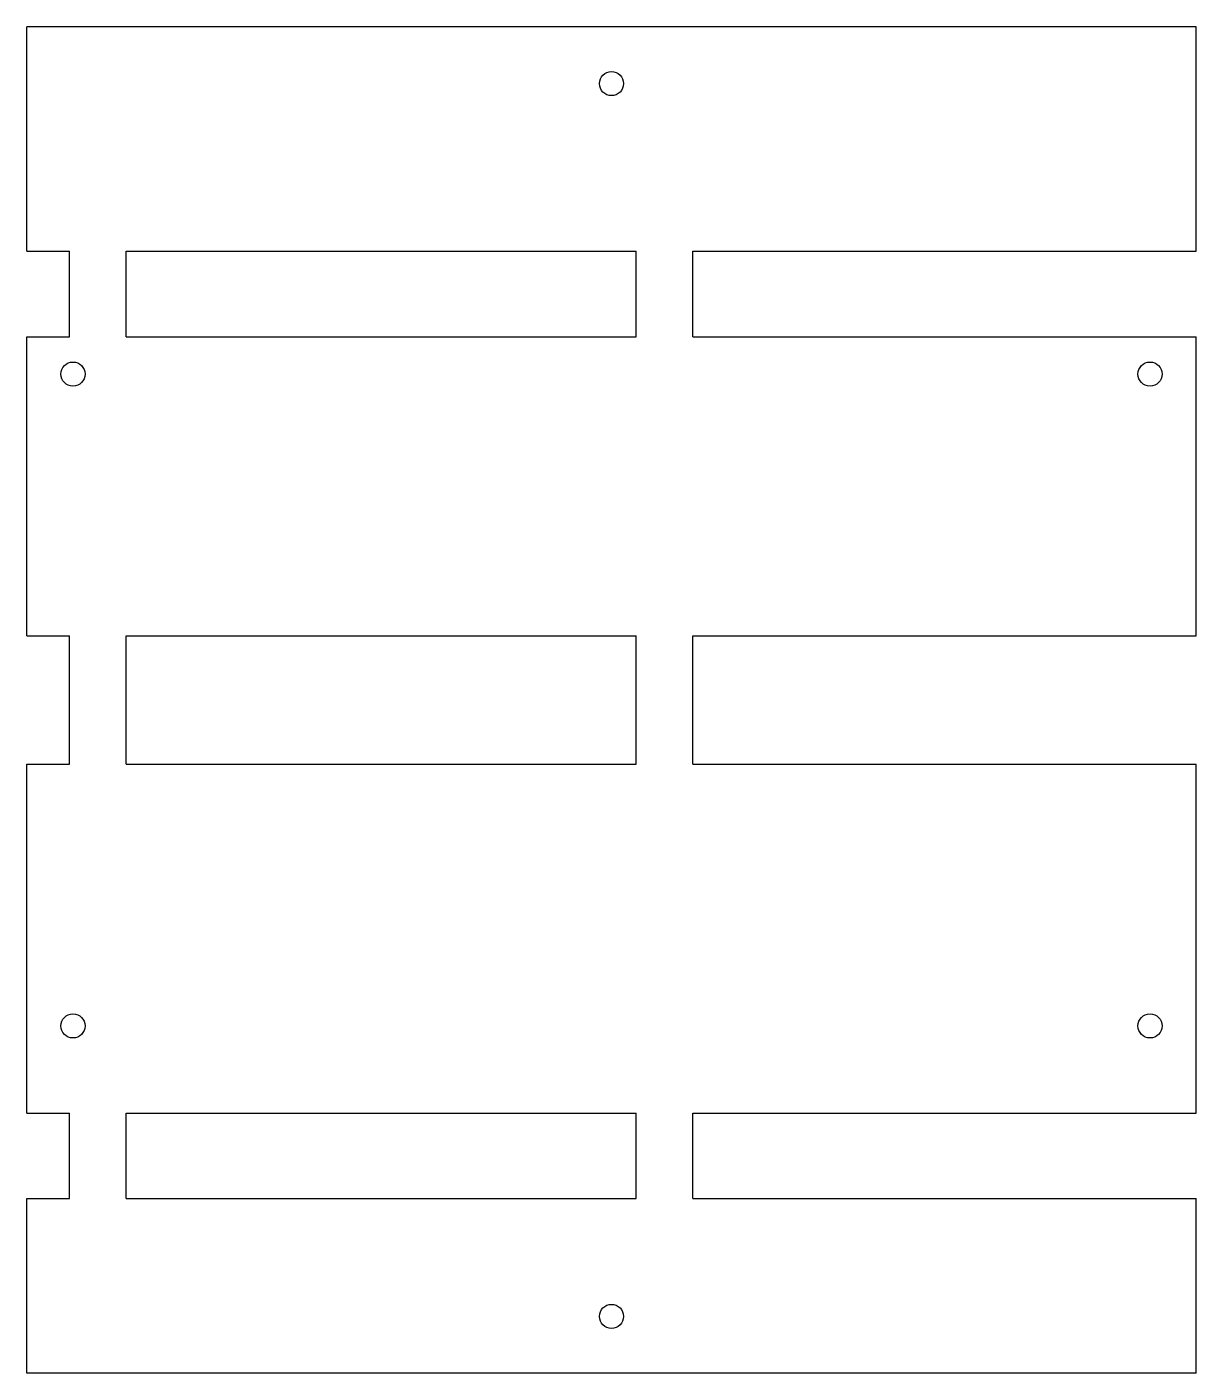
# Model space of a CAD drawing. Header units: millimetres. Extents: x 0 to 165, y 0 to 190.
import ezdxf

# ---------------------------------------------------------------- set-up
doc = ezdxf.new("R2010")
doc.units = ezdxf.units.MM
doc.layers.add('CUT', color=1, linetype='Continuous')

msp = doc.modelspace()

# ---------------------------------------------------------------- linework, layer by layer
at = {"layer": 'CUT'}
for p, q in [((0, 158.34), (0, 190)), ((165, 158.34), (165, 190)), ((165, 190), (0, 190)), ((0, 158.34), (6, 158.34)), ((6, 146.27), (6, 158.34)), ((14, 158.34), (86, 158.34)), ((14, 146.27), (14, 158.34)), ((86, 146.27), (86, 158.34)), ((94, 158.34), (165, 158.34)), ((94, 146.27), (94, 158.34)), ((0, 104.05), (0, 146.27)), ((0, 146.27), (6, 146.27)), ((14, 146.27), (86, 146.27)), ((94, 146.27), (165, 146.27)), ((165, 104.05), (165, 146.27)), ((0, 104.05), (6, 104.05)), ((6, 85.95), (6, 104.05)), ((14, 104.05), (86, 104.05)), ((14, 85.95), (14, 104.05)), ((86, 85.95), (86, 104.05)), ((94, 104.05), (165, 104.05)), ((94, 85.95), (94, 104.05)), ((0, 36.69), (0, 85.95)), ((0, 85.95), (6, 85.95)), ((14, 85.95), (86, 85.95)), ((94, 85.95), (165, 85.95)), ((165, 36.69), (165, 85.95)), ((0, 36.69), (6, 36.69)), ((6, 24.63), (6, 36.69)), ((14, 36.69), (86, 36.69)), ((14, 24.63), (14, 36.69)), ((86, 24.63), (86, 36.69)), ((94, 36.69), (165, 36.69)), ((94, 24.63), (94, 36.69)), ((0, 0), (0, 24.63)), ((0, 24.63), (6, 24.63)), ((14, 24.63), (86, 24.63)), ((94, 24.63), (165, 24.63)), ((165, 0), (165, 24.63)), ((165, 0), (0, 0))]:
    msp.add_line(p, q, dxfattribs=at)
for centre in [(82.5, 182), (6.5, 141), (158.5, 141), (6.5, 49), (158.5, 49), (82.5, 8)]:
    msp.add_circle(centre, 1.7, dxfattribs=at)

doc.saveas('drawing.dxf')
